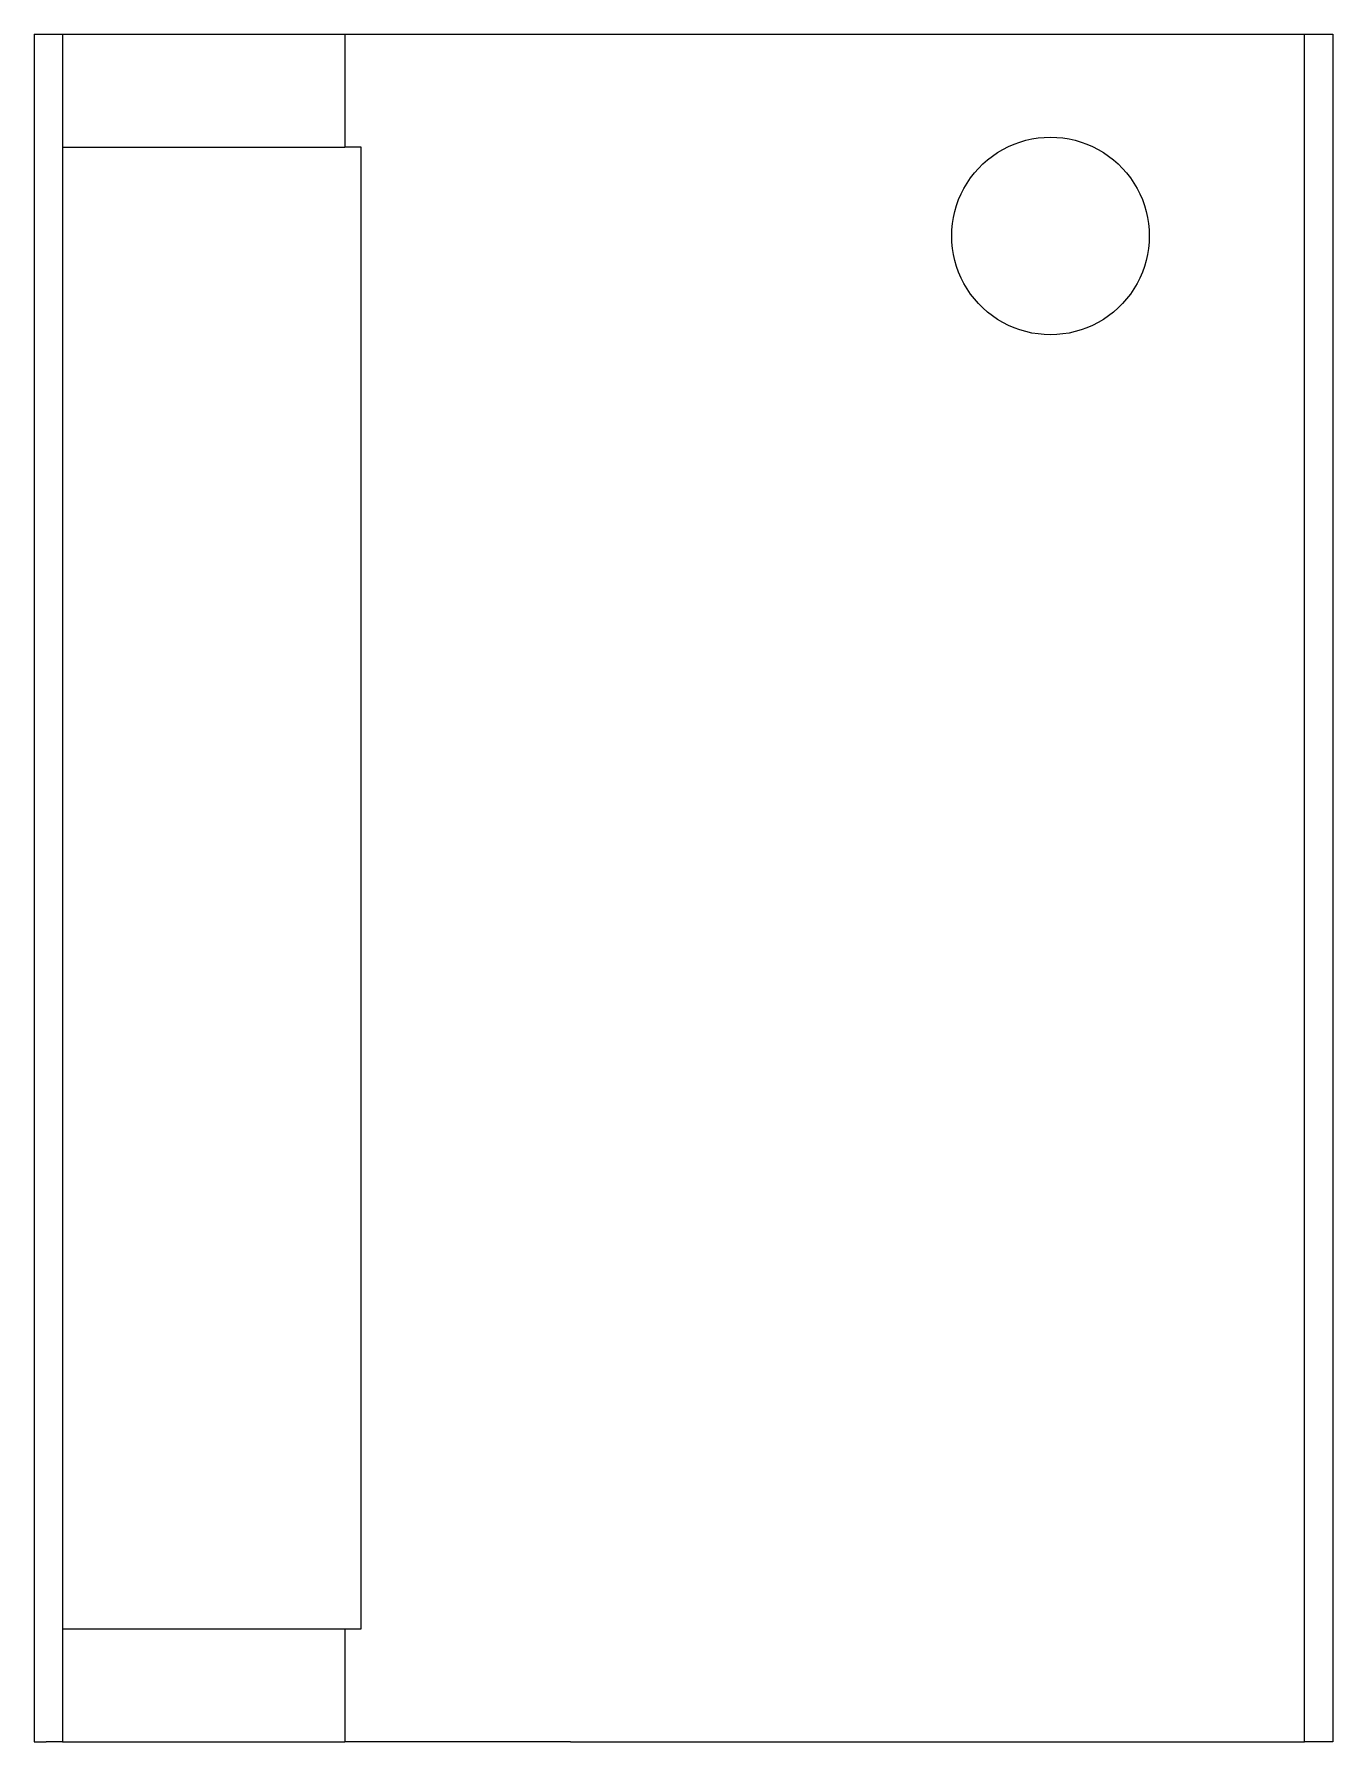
# Model space of a CAD drawing. Header units: metres. Extents: x -46 to 0, y 0 to 60.5.
import ezdxf

# ---------------------------------------------------------------- set-up
doc = ezdxf.new("R2010")
doc.units = ezdxf.units.M

msp = doc.modelspace()

# ---------------------------------------------------------------- linework, layer by layer
for points in [[(-46, 60.5), (-46, 59.29), (-46, 58.08), (-46, 56.87), (-46, 55.66), (-46, 54.45), (-46, 53.24), (-46, 52.03), (-46, 50.82), (-46, 49.61), (-46, 48.4), (-46, 47.19), (-46, 45.98), (-46, 44.77), (-46, 43.56), (-46, 42.35), (-46, 41.14), (-46, 39.93), (-46, 38.72), (-46, 37.51), (-46, 36.3), (-46, 35.09), (-46, 33.88), (-46, 32.67), (-46, 31.46), (-46, 30.25), (-46, 29.04), (-46, 27.83), (-46, 26.62), (-46, 25.41), (-46, 24.2), (-46, 22.99), (-46, 21.78), (-46, 20.57), (-46, 19.36), (-46, 18.15), (-46, 16.94), (-46, 15.73), (-46, 14.52), (-46, 13.31), (-46, 12.1), (-46, 10.89), (-46, 9.68), (-46, 8.47), (-46, 7.26), (-46, 6.05), (-46, 4.84), (-46, 3.63), (-46, 2.42), (-46, 1.21), (-46, 0)], [(-46, 60.5), (-45.999, 60.5), (-45.999, 60.5), (-45.998, 60.5), (-45.997, 60.5), (-45.995, 60.5), (-45.993, 60.5), (-45.991, 60.5), (-45.988, 60.5), (-45.985, 60.5), (-45.982, 60.5), (-45.979, 60.5), (-45.975, 60.5), (-45.97, 60.5), (-45.966, 60.5), (-45.961, 60.5), (-45.955, 60.5), (-45.95, 60.5), (-45.944, 60.5), (-45.937, 60.5), (-45.93, 60.5), (-45.923, 60.5), (-45.916, 60.5), (-45.908, 60.5), (-45.9, 60.5), (-45.892, 60.5), (-45.883, 60.5), (-45.873, 60.5), (-45.864, 60.5), (-45.854, 60.5), (-45.844, 60.5), (-45.834, 60.5), (-45.823, 60.5), (-45.812, 60.5), (-45.8, 60.5), (-45.788, 60.5), (-45.776, 60.5), (-45.764, 60.5), (-45.751, 60.5), (-45.738, 60.5), (-45.724, 60.5), (-45.71, 60.5), (-45.696, 60.5), (-45.682, 60.5), (-45.667, 60.5), (-45.652, 60.5), (-45.636, 60.5), (-45.621, 60.5), (-45.604, 60.5), (-45.588, 60.5), (-45.571, 60.5)], [(-45.571, 60.5), (-45.55, 60.5), (-45.528, 60.5), (-45.506, 60.5), (-45.485, 60.5), (-45.465, 60.5), (-45.444, 60.5), (-45.424, 60.5), (-45.405, 60.5), (-45.386, 60.5), (-45.368, 60.5), (-45.35, 60.5), (-45.332, 60.5), (-45.315, 60.5), (-45.298, 60.5), (-45.282, 60.5), (-45.267, 60.5), (-45.251, 60.5), (-45.236, 60.5), (-45.222, 60.5), (-45.208, 60.5), (-45.194, 60.5), (-45.181, 60.5), (-45.169, 60.5), (-45.156, 60.5), (-45.144, 60.5), (-45.133, 60.5), (-45.123, 60.5), (-45.112, 60.5), (-45.102, 60.5), (-45.093, 60.5), (-45.084, 60.5), (-45.075, 60.5), (-45.067, 60.5), (-45.06, 60.5), (-45.052, 60.5), (-45.046, 60.5), (-45.04, 60.5), (-45.034, 60.5), (-45.028, 60.5), (-45.024, 60.5), (-45.019, 60.5), (-45.015, 60.5), (-45.011, 60.5), (-45.009, 60.5), (-45.006, 60.5), (-45.004, 60.5), (-45.002, 60.5), (-45.002, 60.5), (-45.001, 60.5), (-45, 60.5)], [(-45, 60.5), (-45, 60.42), (-45, 60.34), (-45, 60.26), (-45, 60.18), (-45, 60.1), (-45, 60.02), (-45, 59.94), (-45, 59.86), (-45, 59.78), (-45, 59.7), (-45, 59.62), (-45, 59.54), (-45, 59.46), (-45, 59.38), (-45, 59.3), (-45, 59.22), (-45, 59.14), (-45, 59.06), (-45, 58.98), (-45, 58.9), (-45, 58.82), (-45, 58.74), (-45, 58.66), (-45, 58.58), (-45, 58.5), (-45, 58.42), (-45, 58.34), (-45, 58.26), (-45, 58.18), (-45, 58.1), (-45, 58.02), (-45, 57.94), (-45, 57.86), (-45, 57.78), (-45, 57.7), (-45, 57.62), (-45, 57.54), (-45, 57.46), (-45, 57.38), (-45, 57.3), (-45, 57.22), (-45, 57.14), (-45, 57.06), (-45, 56.98), (-45, 56.9), (-45, 56.82), (-45, 56.74), (-45, 56.66), (-45, 56.58), (-45, 56.5)], [(-45, 60.5), (-44.965, 60.5), (-44.93, 60.5), (-44.895, 60.5), (-44.83, 60.5), (-44.727, 60.5), (-44.623, 60.5), (-44.52, 60.5), (-44.362, 60.5), (-44.195, 60.5), (-44.028, 60.5), (-43.846, 60.5), (-43.624, 60.5), (-43.402, 60.5), (-43.181, 60.5), (-42.928, 60.5), (-42.662, 60.5), (-42.397, 60.5), (-42.127, 60.5), (-41.831, 60.5), (-41.535, 60.5), (-41.239, 60.5), (-40.935, 60.5), (-40.623, 60.5), (-40.312, 60.5), (-40, 60.5), (-39.688, 60.5), (-39.377, 60.5), (-39.065, 60.5), (-38.761, 60.5), (-38.465, 60.5), (-38.169, 60.5), (-37.873, 60.5), (-37.603, 60.5), (-37.338, 60.5), (-37.072, 60.5), (-36.819, 60.5), (-36.598, 60.5), (-36.376, 60.5), (-36.154, 60.5), (-35.972, 60.5), (-35.805, 60.5), (-35.638, 60.5), (-35.48, 60.5), (-35.377, 60.5), (-35.273, 60.5), (-35.17, 60.5), (-35.105, 60.5), (-35.07, 60.5), (-35.035, 60.5), (-35, 60.5)], [(-35, 60.5), (-35, 60.42), (-35, 60.34), (-35, 60.26), (-35, 60.18), (-35, 60.1), (-35, 60.02), (-35, 59.94), (-35, 59.86), (-35, 59.78), (-35, 59.7), (-35, 59.62), (-35, 59.54), (-35, 59.46), (-35, 59.38), (-35, 59.3), (-35, 59.22), (-35, 59.14), (-35, 59.06), (-35, 58.98), (-35, 58.9), (-35, 58.82), (-35, 58.74), (-35, 58.66), (-35, 58.58), (-35, 58.5), (-35, 58.42), (-35, 58.34), (-35, 58.26), (-35, 58.18), (-35, 58.1), (-35, 58.02), (-35, 57.94), (-35, 57.86), (-35, 57.78), (-35, 57.7), (-35, 57.62), (-35, 57.54), (-35, 57.46), (-35, 57.38), (-35, 57.3), (-35, 57.22), (-35, 57.14), (-35, 57.06), (-35, 56.98), (-35, 56.9), (-35, 56.82), (-35, 56.74), (-35, 56.66), (-35, 56.58), (-35, 56.5)], [(-35, 60.5), (-34.986, 60.5), (-34.972, 60.5), (-34.958, 60.5), (-34.932, 60.5), (-34.89, 60.5), (-34.848, 60.5), (-34.805, 60.5), (-34.74, 60.5), (-34.67, 60.5), (-34.601, 60.5), (-34.524, 60.5), (-34.427, 60.5), (-34.331, 60.5), (-34.235, 60.5), (-34.121, 60.5), (-33.999, 60.5), (-33.878, 60.5), (-33.753, 60.5), (-33.608, 60.5), (-33.462, 60.5), (-33.317, 60.5), (-33.159, 60.5), (-32.992, 60.5), (-32.824, 60.5), (-32.657, 60.5), (-32.47, 60.5), (-32.282, 60.5), (-32.095, 60.5), (-31.9, 60.5), (-31.695, 60.5), (-31.49, 60.5), (-31.286, 60.5), (-31.068, 60.5), (-30.848, 60.5), (-30.628, 60.5), (-30.405, 60.5), (-30.173, 60.5), (-29.941, 60.5), (-29.709, 60.5), (-29.47, 60.5), (-29.228, 60.5), (-28.987, 60.5), (-28.745, 60.5), (-28.497, 60.5), (-28.249, 60.5), (-28.002, 60.5), (-27.752, 60.5), (-27.502, 60.5), (-27.251, 60.5), (-27, 60.5)], [(-27, 60.5), (-26.48, 60.5), (-25.96, 60.5), (-25.44, 60.5), (-24.92, 60.5), (-24.4, 60.5), (-23.88, 60.5), (-23.36, 60.5), (-22.84, 60.5), (-22.32, 60.5), (-21.8, 60.5), (-21.28, 60.5), (-20.76, 60.5), (-20.24, 60.5), (-19.72, 60.5), (-19.2, 60.5), (-18.68, 60.5), (-18.16, 60.5), (-17.64, 60.5), (-17.12, 60.5), (-16.6, 60.5), (-16.08, 60.5), (-15.56, 60.5), (-15.04, 60.5), (-14.52, 60.5), (-14, 60.5), (-13.48, 60.5), (-12.96, 60.5), (-12.44, 60.5), (-11.92, 60.5), (-11.4, 60.5), (-10.88, 60.5), (-10.36, 60.5), (-9.84, 60.5), (-9.32, 60.5), (-8.8, 60.5), (-8.28, 60.5), (-7.76, 60.5), (-7.24, 60.5), (-6.72, 60.5), (-6.2, 60.5), (-5.68, 60.5), (-5.16, 60.5), (-4.64, 60.5), (-4.12, 60.5), (-3.6, 60.5), (-3.08, 60.5), (-2.56, 60.5), (-2.04, 60.5), (-1.52, 60.5), (-1, 60.5)], [(-1, 0), (-1, 1.21), (-1, 2.42), (-1, 3.63), (-1, 4.84), (-1, 6.05), (-1, 7.26), (-1, 8.47), (-1, 9.68), (-1, 10.89), (-1, 12.1), (-1, 13.31), (-1, 14.52), (-1, 15.73), (-1, 16.94), (-1, 18.15), (-1, 19.36), (-1, 20.57), (-1, 21.78), (-1, 22.99), (-1, 24.2), (-1, 25.41), (-1, 26.62), (-1, 27.83), (-1, 29.04), (-1, 30.25), (-1, 31.46), (-1, 32.67), (-1, 33.88), (-1, 35.09), (-1, 36.3), (-1, 37.51), (-1, 38.72), (-1, 39.93), (-1, 41.14), (-1, 42.35), (-1, 43.56), (-1, 44.77), (-1, 45.98), (-1, 47.19), (-1, 48.4), (-1, 49.61), (-1, 50.82), (-1, 52.03), (-1, 53.24), (-1, 54.45), (-1, 55.66), (-1, 56.87), (-1, 58.08), (-1, 59.29), (-1, 60.5)], [(-1, 60.5), (-0.98, 60.5), (-0.96, 60.5), (-0.94, 60.5), (-0.92, 60.5), (-0.9, 60.5), (-0.88, 60.5), (-0.86, 60.5), (-0.84, 60.5), (-0.82, 60.5), (-0.8, 60.5), (-0.78, 60.5), (-0.76, 60.5), (-0.74, 60.5), (-0.72, 60.5), (-0.7, 60.5), (-0.68, 60.5), (-0.66, 60.5), (-0.64, 60.5), (-0.62, 60.5), (-0.6, 60.5), (-0.58, 60.5), (-0.56, 60.5), (-0.54, 60.5), (-0.52, 60.5), (-0.5, 60.5), (-0.48, 60.5), (-0.46, 60.5), (-0.44, 60.5), (-0.42, 60.5), (-0.4, 60.5), (-0.38, 60.5), (-0.36, 60.5), (-0.34, 60.5), (-0.32, 60.5), (-0.3, 60.5), (-0.28, 60.5), (-0.26, 60.5), (-0.24, 60.5), (-0.22, 60.5), (-0.2, 60.5), (-0.18, 60.5), (-0.16, 60.5), (-0.14, 60.5), (-0.12, 60.5), (-0.1, 60.5), (-0.08, 60.5), (-0.06, 60.5), (-0.04, 60.5), (-0.02, 60.5), (0, 60.5)], [(0, 60.5), (0, 59.29), (0, 58.08), (0, 56.87), (0, 55.66), (0, 54.45), (0, 53.24), (0, 52.03), (0, 50.82), (0, 49.61), (0, 48.4), (0, 47.19), (0, 45.98), (0, 44.77), (0, 43.56), (0, 42.35), (0, 41.14), (0, 39.93), (0, 38.72), (0, 37.51), (0, 36.3), (0, 35.09), (0, 33.88), (0, 32.67), (0, 31.46), (0, 30.25), (0, 29.04), (0, 27.83), (0, 26.62), (0, 25.41), (0, 24.2), (0, 22.99), (0, 21.78), (0, 20.57), (0, 19.36), (0, 18.15), (0, 16.94), (0, 15.73), (0, 14.52), (0, 13.31), (0, 12.1), (0, 10.89), (0, 9.68), (0, 8.47), (0, 7.26), (0, 6.05), (0, 4.84), (0, 3.63), (0, 2.42), (0, 1.21), (0, 0)], [(-45, 56.5), (-45, 55.45), (-45, 54.4), (-45, 53.35), (-45, 52.3), (-45, 51.25), (-45, 50.2), (-45, 49.15), (-45, 48.1), (-45, 47.05), (-45, 46), (-45, 44.95), (-45, 43.9), (-45, 42.85), (-45, 41.8), (-45, 40.75), (-45, 39.7), (-45, 38.65), (-45, 37.6), (-45, 36.55), (-45, 35.5), (-45, 34.45), (-45, 33.4), (-45, 32.35), (-45, 31.3), (-45, 30.25), (-45, 29.2), (-45, 28.15), (-45, 27.1), (-45, 26.05), (-45, 25), (-45, 23.95), (-45, 22.9), (-45, 21.85), (-45, 20.8), (-45, 19.75), (-45, 18.7), (-45, 17.65), (-45, 16.6), (-45, 15.55), (-45, 14.5), (-45, 13.45), (-45, 12.4), (-45, 11.35), (-45, 10.3), (-45, 9.25), (-45, 8.2), (-45, 7.15), (-45, 6.1), (-45, 5.05), (-45, 4)], [(-45, 56.5), (-44.965, 56.5), (-44.93, 56.5), (-44.895, 56.5), (-44.83, 56.5), (-44.727, 56.5), (-44.623, 56.5), (-44.52, 56.5), (-44.362, 56.5), (-44.195, 56.5), (-44.028, 56.5), (-43.846, 56.5), (-43.624, 56.5), (-43.402, 56.5), (-43.181, 56.5), (-42.928, 56.5), (-42.662, 56.5), (-42.397, 56.5), (-42.127, 56.5), (-41.831, 56.5), (-41.535, 56.5), (-41.239, 56.5), (-40.935, 56.5), (-40.623, 56.5), (-40.312, 56.5), (-40, 56.5), (-39.688, 56.5), (-39.377, 56.5), (-39.065, 56.5), (-38.761, 56.5), (-38.465, 56.5), (-38.169, 56.5), (-37.873, 56.5), (-37.603, 56.5), (-37.338, 56.5), (-37.072, 56.5), (-36.819, 56.5), (-36.598, 56.5), (-36.376, 56.5), (-36.154, 56.5), (-35.972, 56.5), (-35.805, 56.5), (-35.638, 56.5), (-35.48, 56.5), (-35.377, 56.5), (-35.273, 56.5), (-35.17, 56.5), (-35.105, 56.5), (-35.07, 56.5), (-35.035, 56.5), (-35, 56.5)], [(-34.416, 56.5), (-34.438, 56.5), (-34.461, 56.5), (-34.483, 56.5), (-34.505, 56.5), (-34.525, 56.5), (-34.546, 56.5), (-34.567, 56.5), (-34.586, 56.5), (-34.605, 56.5), (-34.624, 56.5), (-34.643, 56.5), (-34.66, 56.5), (-34.678, 56.5), (-34.695, 56.5), (-34.712, 56.5), (-34.728, 56.5), (-34.743, 56.5), (-34.759, 56.5), (-34.773, 56.5), (-34.787, 56.5), (-34.802, 56.5), (-34.815, 56.5), (-34.828, 56.5), (-34.84, 56.5), (-34.853, 56.5), (-34.864, 56.5), (-34.875, 56.5), (-34.885, 56.5), (-34.896, 56.5), (-34.905, 56.5), (-34.914, 56.5), (-34.923, 56.5), (-34.931, 56.5), (-34.939, 56.5), (-34.946, 56.5), (-34.953, 56.5), (-34.959, 56.5), (-34.965, 56.5), (-34.971, 56.5), (-34.976, 56.5), (-34.98, 56.5), (-34.984, 56.5), (-34.988, 56.5), (-34.991, 56.5), (-34.993, 56.5), (-34.996, 56.5), (-34.997, 56.5), (-34.998, 56.5), (-34.999, 56.5), (-35, 56.5)], [(-34.416, 4), (-34.416, 5.05), (-34.416, 6.1), (-34.416, 7.15), (-34.416, 8.2), (-34.416, 9.25), (-34.416, 10.3), (-34.416, 11.35), (-34.416, 12.4), (-34.416, 13.45), (-34.416, 14.5), (-34.416, 15.55), (-34.416, 16.6), (-34.416, 17.65), (-34.416, 18.7), (-34.416, 19.75), (-34.416, 20.8), (-34.416, 21.85), (-34.416, 22.9), (-34.416, 23.95), (-34.416, 25), (-34.416, 26.05), (-34.416, 27.1), (-34.416, 28.15), (-34.416, 29.2), (-34.416, 30.25), (-34.416, 31.3), (-34.416, 32.35), (-34.416, 33.4), (-34.416, 34.45), (-34.416, 35.5), (-34.416, 36.55), (-34.416, 37.6), (-34.416, 38.65), (-34.416, 39.7), (-34.416, 40.75), (-34.416, 41.8), (-34.416, 42.85), (-34.416, 43.9), (-34.416, 44.95), (-34.416, 46), (-34.416, 47.05), (-34.416, 48.1), (-34.416, 49.15), (-34.416, 50.2), (-34.416, 51.25), (-34.416, 52.3), (-34.416, 53.35), (-34.416, 54.4), (-34.416, 55.45), (-34.416, 56.5)], [(-13.5, 53.35), (-13.493, 53.57), (-13.472, 53.789), (-13.438, 54.006), (-13.39, 54.22), (-13.329, 54.432), (-13.254, 54.638), (-13.167, 54.84), (-13.067, 55.036), (-12.955, 55.225), (-12.832, 55.407), (-12.697, 55.581), (-12.551, 55.746), (-12.396, 55.901), (-12.231, 56.047), (-12.057, 56.182), (-11.875, 56.305), (-11.686, 56.417), (-11.49, 56.517), (-11.288, 56.604), (-11.082, 56.679), (-10.87, 56.74), (-10.656, 56.788), (-10.439, 56.822), (-10.22, 56.843), (-10, 56.85), (-9.78, 56.843), (-9.561, 56.822), (-9.344, 56.788), (-9.13, 56.74), (-8.918, 56.679), (-8.712, 56.604), (-8.51, 56.517), (-8.314, 56.417), (-8.125, 56.305), (-7.943, 56.182), (-7.769, 56.047), (-7.604, 55.901), (-7.449, 55.746), (-7.303, 55.581), (-7.168, 55.407), (-7.045, 55.225), (-6.933, 55.036), (-6.833, 54.84), (-6.746, 54.638), (-6.671, 54.432), (-6.61, 54.22), (-6.562, 54.006), (-6.528, 53.789), (-6.507, 53.57), (-6.5, 53.35)], [(-6.5, 53.35), (-6.507, 53.13), (-6.528, 52.911), (-6.562, 52.694), (-6.61, 52.48), (-6.671, 52.268), (-6.746, 52.062), (-6.833, 51.86), (-6.933, 51.664), (-7.045, 51.475), (-7.168, 51.293), (-7.303, 51.119), (-7.449, 50.954), (-7.604, 50.799), (-7.769, 50.653), (-7.943, 50.518), (-8.125, 50.395), (-8.314, 50.283), (-8.51, 50.183), (-8.712, 50.096), (-8.918, 50.021), (-9.13, 49.96), (-9.344, 49.912), (-9.561, 49.878), (-9.78, 49.857), (-10, 49.85), (-10.22, 49.857), (-10.439, 49.878), (-10.656, 49.912), (-10.87, 49.96), (-11.082, 50.021), (-11.288, 50.096), (-11.49, 50.183), (-11.686, 50.283), (-11.875, 50.395), (-12.057, 50.518), (-12.231, 50.653), (-12.396, 50.799), (-12.551, 50.954), (-12.697, 51.119), (-12.832, 51.293), (-12.955, 51.475), (-13.067, 51.664), (-13.167, 51.86), (-13.254, 52.062), (-13.329, 52.268), (-13.39, 52.48), (-13.438, 52.694), (-13.472, 52.911), (-13.493, 53.13), (-13.5, 53.35)], [(-45, 4), (-45, 3.92), (-45, 3.84), (-45, 3.76), (-45, 3.68), (-45, 3.6), (-45, 3.52), (-45, 3.44), (-45, 3.36), (-45, 3.28), (-45, 3.2), (-45, 3.12), (-45, 3.04), (-45, 2.96), (-45, 2.88), (-45, 2.8), (-45, 2.72), (-45, 2.64), (-45, 2.56), (-45, 2.48), (-45, 2.4), (-45, 2.32), (-45, 2.24), (-45, 2.16), (-45, 2.08), (-45, 2), (-45, 1.92), (-45, 1.84), (-45, 1.76), (-45, 1.68), (-45, 1.6), (-45, 1.52), (-45, 1.44), (-45, 1.36), (-45, 1.28), (-45, 1.2), (-45, 1.12), (-45, 1.04), (-45, 0.96), (-45, 0.88), (-45, 0.8), (-45, 0.72), (-45, 0.64), (-45, 0.56), (-45, 0.48), (-45, 0.4), (-45, 0.32), (-45, 0.24), (-45, 0.16), (-45, 0.08), (-45, 0)], [(-45, 4), (-44.965, 4), (-44.93, 4), (-44.895, 4), (-44.83, 4), (-44.727, 4), (-44.623, 4), (-44.52, 4), (-44.362, 4), (-44.195, 4), (-44.028, 4), (-43.846, 4), (-43.624, 4), (-43.402, 4), (-43.181, 4), (-42.928, 4), (-42.662, 4), (-42.397, 4), (-42.127, 4), (-41.831, 4), (-41.535, 4), (-41.239, 4), (-40.935, 4), (-40.623, 4), (-40.312, 4), (-40, 4), (-39.688, 4), (-39.377, 4), (-39.065, 4), (-38.761, 4), (-38.465, 4), (-38.169, 4), (-37.873, 4), (-37.603, 4), (-37.338, 4), (-37.072, 4), (-36.819, 4), (-36.598, 4), (-36.376, 4), (-36.154, 4), (-35.972, 4), (-35.805, 4), (-35.638, 4), (-35.48, 4), (-35.377, 4), (-35.273, 4), (-35.17, 4), (-35.105, 4), (-35.07, 4), (-35.035, 4), (-35, 4)], [(-35, 4), (-35, 3.92), (-35, 3.84), (-35, 3.76), (-35, 3.68), (-35, 3.6), (-35, 3.52), (-35, 3.44), (-35, 3.36), (-35, 3.28), (-35, 3.2), (-35, 3.12), (-35, 3.04), (-35, 2.96), (-35, 2.88), (-35, 2.8), (-35, 2.72), (-35, 2.64), (-35, 2.56), (-35, 2.48), (-35, 2.4), (-35, 2.32), (-35, 2.24), (-35, 2.16), (-35, 2.08), (-35, 2), (-35, 1.92), (-35, 1.84), (-35, 1.76), (-35, 1.68), (-35, 1.6), (-35, 1.52), (-35, 1.44), (-35, 1.36), (-35, 1.28), (-35, 1.2), (-35, 1.12), (-35, 1.04), (-35, 0.96), (-35, 0.88), (-35, 0.8), (-35, 0.72), (-35, 0.64), (-35, 0.56), (-35, 0.48), (-35, 0.4), (-35, 0.32), (-35, 0.24), (-35, 0.16), (-35, 0.08), (-35, 0)], [(-35, 4), (-34.999, 4), (-34.998, 4), (-34.997, 4), (-34.996, 4), (-34.993, 4), (-34.991, 4), (-34.988, 4), (-34.984, 4), (-34.98, 4), (-34.976, 4), (-34.971, 4), (-34.965, 4), (-34.959, 4), (-34.953, 4), (-34.946, 4), (-34.939, 4), (-34.931, 4), (-34.923, 4), (-34.914, 4), (-34.905, 4), (-34.896, 4), (-34.885, 4), (-34.875, 4), (-34.864, 4), (-34.853, 4), (-34.84, 4), (-34.828, 4), (-34.815, 4), (-34.802, 4), (-34.787, 4), (-34.773, 4), (-34.759, 4), (-34.743, 4), (-34.728, 4), (-34.712, 4), (-34.695, 4), (-34.678, 4), (-34.66, 4), (-34.643, 4), (-34.624, 4), (-34.605, 4), (-34.586, 4), (-34.567, 4), (-34.546, 4), (-34.525, 4), (-34.505, 4), (-34.483, 4), (-34.461, 4), (-34.438, 4), (-34.416, 4)], [(-46, 0), (-45.999, 0), (-45.999, 0), (-45.998, 0), (-45.997, 0), (-45.995, 0), (-45.993, 0), (-45.991, 0), (-45.988, 0), (-45.985, 0), (-45.982, 0), (-45.979, 0), (-45.975, 0), (-45.97, 0), (-45.966, 0), (-45.961, 0), (-45.955, 0), (-45.95, 0), (-45.944, 0), (-45.937, 0), (-45.93, 0), (-45.923, 0), (-45.916, 0), (-45.908, 0), (-45.9, 0), (-45.892, 0), (-45.883, 0), (-45.873, 0), (-45.864, 0), (-45.854, 0), (-45.844, 0), (-45.834, 0), (-45.823, 0), (-45.812, 0), (-45.8, 0), (-45.788, 0), (-45.776, 0), (-45.764, 0), (-45.751, 0), (-45.738, 0), (-45.724, 0), (-45.71, 0), (-45.696, 0), (-45.682, 0), (-45.667, 0), (-45.652, 0), (-45.636, 0), (-45.621, 0), (-45.604, 0), (-45.588, 0), (-45.571, 0)], [(-45, 0), (-45.001, 0), (-45.002, 0), (-45.002, 0), (-45.004, 0), (-45.006, 0), (-45.009, 0), (-45.011, 0), (-45.015, 0), (-45.019, 0), (-45.024, 0), (-45.028, 0), (-45.034, 0), (-45.04, 0), (-45.046, 0), (-45.052, 0), (-45.06, 0), (-45.067, 0), (-45.075, 0), (-45.084, 0), (-45.093, 0), (-45.102, 0), (-45.112, 0), (-45.123, 0), (-45.133, 0), (-45.144, 0), (-45.156, 0), (-45.169, 0), (-45.181, 0), (-45.194, 0), (-45.208, 0), (-45.222, 0), (-45.236, 0), (-45.251, 0), (-45.267, 0), (-45.282, 0), (-45.298, 0), (-45.315, 0), (-45.332, 0), (-45.35, 0), (-45.368, 0), (-45.386, 0), (-45.405, 0), (-45.424, 0), (-45.444, 0), (-45.465, 0), (-45.485, 0), (-45.506, 0), (-45.528, 0), (-45.55, 0), (-45.571, 0)], [(-45, 0), (-44.965, 0), (-44.93, 0), (-44.895, 0), (-44.83, 0), (-44.727, 0), (-44.623, 0), (-44.52, 0), (-44.362, 0), (-44.195, 0), (-44.028, 0), (-43.846, 0), (-43.624, 0), (-43.402, 0), (-43.181, 0), (-42.928, 0), (-42.662, 0), (-42.397, 0), (-42.127, 0), (-41.831, 0), (-41.535, 0), (-41.239, 0), (-40.935, 0), (-40.623, 0), (-40.312, 0), (-40, 0), (-39.688, 0), (-39.377, 0), (-39.065, 0), (-38.761, 0), (-38.465, 0), (-38.169, 0), (-37.873, 0), (-37.603, 0), (-37.338, 0), (-37.072, 0), (-36.819, 0), (-36.598, 0), (-36.376, 0), (-36.154, 0), (-35.972, 0), (-35.805, 0), (-35.638, 0), (-35.48, 0), (-35.377, 0), (-35.273, 0), (-35.17, 0), (-35.105, 0), (-35.07, 0), (-35.035, 0), (-35, 0)], [(-27, 0), (-27.251, 0), (-27.502, 0), (-27.752, 0), (-28.002, 0), (-28.249, 0), (-28.497, 0), (-28.745, 0), (-28.987, 0), (-29.228, 0), (-29.47, 0), (-29.709, 0), (-29.941, 0), (-30.173, 0), (-30.405, 0), (-30.628, 0), (-30.848, 0), (-31.068, 0), (-31.286, 0), (-31.49, 0), (-31.695, 0), (-31.9, 0), (-32.095, 0), (-32.282, 0), (-32.47, 0), (-32.657, 0), (-32.824, 0), (-32.992, 0), (-33.159, 0), (-33.317, 0), (-33.462, 0), (-33.608, 0), (-33.753, 0), (-33.878, 0), (-33.999, 0), (-34.121, 0), (-34.235, 0), (-34.331, 0), (-34.427, 0), (-34.524, 0), (-34.601, 0), (-34.67, 0), (-34.74, 0), (-34.805, 0), (-34.848, 0), (-34.89, 0), (-34.932, 0), (-34.958, 0), (-34.972, 0), (-34.986, 0), (-35, 0)], [(-27, 0), (-26.48, 0), (-25.96, 0), (-25.44, 0), (-24.92, 0), (-24.4, 0), (-23.88, 0), (-23.36, 0), (-22.84, 0), (-22.32, 0), (-21.8, 0), (-21.28, 0), (-20.76, 0), (-20.24, 0), (-19.72, 0), (-19.2, 0), (-18.68, 0), (-18.16, 0), (-17.64, 0), (-17.12, 0), (-16.6, 0), (-16.08, 0), (-15.56, 0), (-15.04, 0), (-14.52, 0), (-14, 0), (-13.48, 0), (-12.96, 0), (-12.44, 0), (-11.92, 0), (-11.4, 0), (-10.88, 0), (-10.36, 0), (-9.84, 0), (-9.32, 0), (-8.8, 0), (-8.28, 0), (-7.76, 0), (-7.24, 0), (-6.72, 0), (-6.2, 0), (-5.68, 0), (-5.16, 0), (-4.64, 0), (-4.12, 0), (-3.6, 0), (-3.08, 0), (-2.56, 0), (-2.04, 0), (-1.52, 0), (-1, 0)], [(0, 0), (-0.02, 0), (-0.04, 0), (-0.06, 0), (-0.08, 0), (-0.1, 0), (-0.12, 0), (-0.14, 0), (-0.16, 0), (-0.18, 0), (-0.2, 0), (-0.22, 0), (-0.24, 0), (-0.26, 0), (-0.28, 0), (-0.3, 0), (-0.32, 0), (-0.34, 0), (-0.36, 0), (-0.38, 0), (-0.4, 0), (-0.42, 0), (-0.44, 0), (-0.46, 0), (-0.48, 0), (-0.5, 0), (-0.52, 0), (-0.54, 0), (-0.56, 0), (-0.58, 0), (-0.6, 0), (-0.62, 0), (-0.64, 0), (-0.66, 0), (-0.68, 0), (-0.7, 0), (-0.72, 0), (-0.74, 0), (-0.76, 0), (-0.78, 0), (-0.8, 0), (-0.82, 0), (-0.84, 0), (-0.86, 0), (-0.88, 0), (-0.9, 0), (-0.92, 0), (-0.94, 0), (-0.96, 0), (-0.98, 0), (-1, 0)]]:
    msp.add_lwpolyline(points)

doc.saveas('drawing.dxf')
